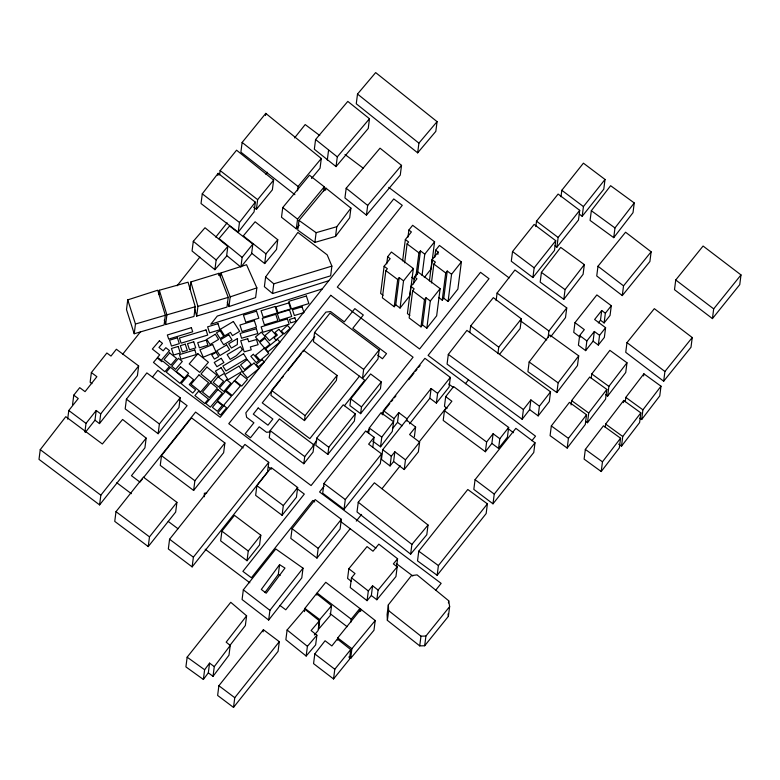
<?xml version="1.0" encoding="UTF-8"?>
<svg xmlns="http://www.w3.org/2000/svg" width="780" height="780" viewBox="0 0 780 780"><rect width="100%" height="100%" fill="white"/><g stroke="black" fill="none" stroke-linecap="round" stroke-linejoin="round"><path stroke-width="1.17" d="M204.331 496.772L204.331 493.252L206.749 493.028M40.248 449.66L39 459.371L99.596 504.894L144.924 447.847L146.162 438.136L122.596 419.455L102.356 443.986L65.793 416.686L40.248 449.66L100.835 495.183L99.596 504.894M67.675 419.133L68.786 410.504L78.254 398.531L73.768 395.158L79.726 387.65L85.049 391.648L96.876 376.691L91.377 372.557L106.87 352.999L110.984 356.07L116.376 349.245L138.655 365.937L137.407 375.648L99.469 423.579L94.975 420.206L96.213 410.494L100.718 413.868L99.469 423.579M72.53 404.869L73.768 395.158M91.377 372.557L90.129 382.268L91.962 383.653M84.903 432.023L86.005 423.394L96.213 410.494M127.745 299.871L126.497 309.582L134.219 333.743L164.093 324.977L165.331 315.266L157.726 290.219L127.745 299.871L135.457 324.031L134.219 333.743M126.418 399.165L125.18 408.876L158.145 433.709L178.961 407.511L180.209 397.8L146.845 372.898L126.418 399.165L159.393 423.998L158.145 433.709M115.996 511.67L114.748 521.381L148.239 546.575L175.666 512.06L176.914 502.349L143.413 477.145L115.996 511.67L149.487 536.874L148.239 546.575M158.769 294.567L159.325 290.248L188.048 282.194L195.253 306.735L194.005 316.446L165.643 324.568L164.268 320.093M165.643 324.568L166.891 314.857L159.325 290.248M161.499 455.656L160.261 465.368L193.625 490.454L223.645 452.683L224.893 442.972L191.519 417.865L161.499 455.656L194.873 480.743L193.625 490.454M193.303 241.293L192.065 251.004L214.9 269.675L226.59 256.142L227.838 246.431L204.994 227.75L193.303 241.293L216.148 259.964L214.9 269.675M189.881 289.497L190.856 281.941L219.034 273.293L228.238 297.365L226.99 307.076L196.687 316.105L194.659 309.114M202.274 193.83L201.025 203.541L238.222 232.186L254.075 211.868L255.323 202.156L218.127 173.335L202.274 193.83L239.47 222.476L238.222 232.186M196.687 316.105L197.925 306.394L190.856 281.941M169.582 539.243L168.334 548.954L192.143 566.885L267.491 472.056L268.739 462.345L244.93 444.415L169.582 539.243L193.381 557.173L192.143 566.885M217.854 175.49L218.127 173.335M219.57 174.886L220.126 170.566L236.564 150.189L273.624 180.102L272.376 189.813L256.406 209.352L253.519 207.119M218.761 275.457L219.034 273.293M220.37 277.251L220.925 272.942L246.548 264.722L256.854 287.878L255.616 297.59L228.959 306.599L227.272 302.24M311.532 178.464L320.053 168.207L321.302 158.496L265.775 113.383L242.131 142.438L240.893 152.149L294.908 194.698M228.959 306.599L230.197 296.887L220.925 272.942M230.032 645.274L245.359 625.521L246.607 615.81L230.753 602.297L187.151 657.179L185.913 666.89L203.375 679.468L208.328 672.847L209.566 663.136L214.276 666.617L213.028 676.328L208.328 672.847M242.141 257.4L219.043 238.563L229.593 226.015L252.837 244.062L242.141 257.4L240.903 267.111L227.038 255.811M265.493 115.547L265.775 113.383M256.406 209.352L257.654 199.641L273.624 180.102M252.837 244.062L251.599 253.773L241.615 266.224M221.9 531.141L220.652 540.852L247.016 560.722L259.574 544.918L260.812 535.207L234.458 515.356L221.9 531.141L248.255 551.011L247.016 560.722M203.375 679.468L204.623 669.757L209.566 663.136M251.492 253.09L264.693 263.562L265.941 253.851L277.768 239.733L255.119 221.783L243.301 235.891L265.941 253.851M265.629 276.959L264.381 286.669L272.532 293.534L330.642 275.818L331.88 266.107L327.2 254.875L297.863 232.43L265.629 276.959L273.77 283.822L331.88 266.107M218.878 685.737L217.63 695.448L233.512 707.411L278.07 651.388L279.308 641.677L263.406 629.694L218.878 685.737L234.761 697.7L233.512 707.411M277.768 239.733L276.529 249.444L264.693 263.562M323.719 191.12L324.275 186.8L309.465 175.217L282.75 207.538L281.502 217.249L296.312 228.842L299.364 225.147M272.532 293.534L273.77 283.822M246.607 615.81L226.171 642.145L230.227 645.489L228.979 655.2L213.028 676.328M243.331 589.826L242.083 599.537L268.661 620.042L301.782 577.883L303.02 568.172L275.808 548.964L243.331 589.826L269.909 610.331L268.661 620.042M256.883 485.648L255.635 495.358L282.077 515.278L296.429 497.221L297.677 487.51L271.216 467.6L256.883 485.648L283.325 505.567L282.077 515.278M271.596 390.429L270.962 395.392L304.463 420.576L336.404 380.386L337.038 375.424L303.537 350.24L271.596 390.429L305.097 415.623L304.463 420.576M297.492 190.798L298.048 186.478L321.302 158.496M270.153 430.609L269.246 437.736L303.81 463.729L313.072 452.078L313.979 444.951L279.415 418.957L270.153 430.609L304.726 456.602L303.81 463.729M296.312 228.842L297.56 219.131L324.275 186.8M298.984 220.389L297.736 230.1L314.876 242.395L335.536 236.418L349.674 217.834L350.922 208.124L325.835 188.078L298.984 220.389L316.115 232.684L336.784 226.707L350.922 208.124M315.578 139.532L314.33 149.243L336.043 166.589L368.248 128.447L369.486 118.736L347.802 101.4L315.578 139.532L337.291 156.877L336.043 166.589M263.133 631.849L263.406 629.694M314.876 242.395L316.115 232.684M327.298 160.076L328.546 150.364M325.562 190.242L325.835 188.078M264.985 592.488L278.333 574.392L279.581 564.681L284.973 568.074L266.185 593.2L261.31 589.446L279.581 564.681M379.139 349.947L363.646 369.437L362.485 378.495L377.978 359.005L379.139 349.947L330.047 313.034L314.564 332.524L313.404 341.591L364.757 380.211L344.516 405.688M292.061 528.703L290.823 538.414L316.953 558.08L340.09 529.006L341.338 519.295L315.188 499.6L292.061 528.703L318.201 548.369L316.953 558.08M335.536 236.418L336.784 226.707M287.108 630.006L285.86 639.717L306.16 656.038L315.637 644.904L316.885 635.193L311.103 630.542L319.371 620.822L304.844 609.151L287.108 630.006L307.408 646.327L306.16 656.038M357.513 94.058L356.265 103.769L417.671 152.851L435.825 131.352L437.073 121.641L375.668 72.589L357.513 94.058L418.909 143.14L417.671 152.851M346.183 188.243L344.935 197.954L366.434 215.134L400.276 175.071L401.524 165.36L380.026 148.18L346.183 188.243L367.682 205.423L366.434 215.134M316.709 438.175L315.802 445.302L327.873 454.379L354.383 421.015L355.29 413.897L343.219 404.82L316.709 438.175L328.79 447.252L327.873 454.379M304.483 611.627L304.892 608.39L316.505 593.668L331.568 605.699L330.32 615.41L318.494 629.294L319.741 619.583L331.568 605.699M323.934 483.502L322.696 493.214L344.038 509.272L380.328 463.593L381.576 453.882L368.638 444.151L374.078 437.287L365.674 430.979L323.934 483.502L345.286 499.561L344.038 509.272M316.816 595.13L317.09 592.975L325.767 582.28L359.882 608.478L359.463 611.715M314.808 653.923L313.56 663.634L333.548 678.961L349.469 659.295L350.717 649.584L337.34 639.015L331.861 645.938L325.075 640.76L314.808 653.923L334.796 669.25L333.548 678.961M319.371 620.822L318.123 630.533L314.369 634.959M350.805 398.892L349.937 405.629L360.613 413.654L380.435 388.713L381.293 381.985L370.617 373.952L350.805 398.892L361.481 406.926L360.613 413.654M410.017 294.518L413.351 268.515L391.414 252.018L387.64 256.766L390.166 258.658L384.121 266.263L380.64 293.456L383.077 295.288M337.457 640.087L337.73 637.933L360.886 609.258L375.209 620.539L373.971 630.25L350.659 658.417L348.767 656.975M384.121 266.263L387.377 268.71L385.846 270.631L382.366 297.823L394.212 306.735L395.743 304.814L399.223 277.622L403.533 280.868L400.052 308.051L395.743 304.814M386.734 263.854L387.64 256.766M396.62 566.329L397.595 558.773L378.827 544.157L373.006 551.226L367.048 546.585L348.835 568.727L347.597 578.438L351.127 581.188M358.254 502.223L357.016 511.933L410.641 554.141L426.796 534.729L428.035 525.018L374.39 482.8L358.254 502.223L411.889 544.43L410.641 554.141M368.589 433.446L369.272 428.054L381.01 412.678L393.529 421.736L381.781 437.102L380.543 446.813L372.84 441.246M348.835 568.727L355.017 573.544L351.478 577.824L350.23 587.535L367.078 600.668L371.348 595.491L372.587 585.78L378.095 590.06L376.847 599.771L371.348 595.491M372.83 446.998L374.078 437.287M350.785 622.401L351.205 619.164L359.882 608.478M394.212 306.735L397.702 279.542L399.223 277.622M350.659 658.417L351.897 648.707L375.209 620.539M382.844 414.882L383.399 410.572L424.924 358.312L450.333 377.413L449.085 387.124L436.371 403.104L429.868 398.229L431.116 388.518L437.609 393.393L436.371 403.104M402.626 260.822L405.346 239.538L411.392 231.933L408.876 230.041L412.649 225.293L434.587 241.79L431.106 268.983L424.31 277.534M404.654 262.831L407.082 243.916L408.613 241.995L405.346 239.538M407.969 237.139L408.876 230.041M360.613 611.413L360.886 609.258M414.375 436.741L415.623 427.031L406.419 420.049L382.707 449.699L381.459 459.41L390.058 465.933L393.607 461.506L394.856 451.796L405.464 459.839L404.225 469.55L393.607 461.506M367.078 600.668L368.326 590.957L372.587 585.78M406.75 421.005L407.023 418.84L398.765 412.62L394.036 418.577L392.291 431.447L380.543 446.813M426.835 328.195L430.316 301.002L426.007 297.765L422.526 324.948L426.835 328.195L436.654 315.841L440.135 288.649L418.197 272.152L414.424 276.9L416.949 278.791L410.904 286.397L407.413 313.589L409.861 315.432M390.058 465.933L391.306 456.222L394.856 451.796M410.904 286.397L414.16 288.853L412.63 290.774L409.149 317.967L420.995 326.869L422.526 324.948M413.517 283.998L414.424 276.9M415.906 276.471L418.928 252.827L420.459 250.897L424.769 254.144L422.048 275.418M392.798 428.288L397.517 422.331L398.765 412.62M417.427 274.54L420.459 250.897M420.995 326.869L424.476 299.686L426.007 297.765M429.409 280.956L432.13 259.681L438.175 252.077L435.659 250.175L439.433 245.437L461.37 261.924L457.88 289.117L448.071 301.47L443.761 298.233L447.242 271.04L451.552 274.277L448.071 301.47M388.352 604.841L387.104 614.552L387.377 620.353L419.728 645.879L424.681 645.762L448.393 616.327L449.641 606.616L448.705 600.775L417.085 574.889L411.44 575.611L388.352 604.841L388.625 610.642L387.377 620.353M431.438 282.965L433.865 264.049L435.396 262.129L432.13 259.681M434.752 257.273L435.659 250.175M397.595 558.773L393.373 563.891L397.176 566.865L395.938 576.576L376.847 599.771M437.873 254.436L438.175 252.077M415.623 427.031L409.598 434.558L419.62 442.143L418.373 451.854L404.225 469.55M438.584 297.414L442.231 300.154L445.712 272.961L447.242 271.04M418.762 551.187L417.524 560.898L437.161 575.289L486.154 513.562L487.402 503.851L467.785 489.489L418.762 551.187L438.399 565.578L437.161 575.289M538.181 415.886L549.315 401.554L550.553 391.843L466.918 330.389L448.315 354.393L447.067 364.104L522.161 419.26L529.639 409.617L530.887 399.906L539.419 406.175L538.181 415.886L529.639 409.617M498.576 448.422L499.814 438.711L493.106 433.729L491.868 443.44L498.576 448.422L507.419 437.141L508.667 427.43L453.599 386.558L445.692 396.64L444.454 406.351L447.096 408.32M445.692 396.64L451.873 401.232L444.454 410.719L443.206 420.43L485.384 451.727L491.868 443.44M419.728 645.879L420.966 636.168L388.625 610.642M424.681 645.762L425.919 636.051L449.641 606.616M469.852 332.407L470.681 325.933L493.331 297.638L521.371 318.864L520.133 328.575L499.756 354.052M448.432 602.93L448.705 600.775M496.119 300.631L497.084 293.075L514.927 269.997L566.748 307.905L565.5 317.616L550.66 336.843M475.069 479.68L473.821 489.392L492.989 503.812L533.764 452.488L535.012 442.777L515.853 428.347L475.069 479.68L494.237 494.101L492.989 503.812M497.913 353.642L498.742 347.168L521.371 318.864M485.384 451.727L486.623 442.016L493.106 433.729M512.538 251.531L511.29 261.241L532.906 277.543L554.492 250.409L555.731 240.698L534.125 224.425L512.538 251.531L534.154 267.832L532.906 277.543M535.831 226.57L536.513 221.169L558.109 194.054L579.716 210.337L578.467 220.048L556.891 247.172L555.019 245.749M529.152 361.978L527.914 371.69L556.871 392.574L577.473 365.566L578.721 355.856L549.764 334.961L529.152 361.978L558.119 382.863L556.871 392.574M522.161 419.26L523.409 409.549L530.887 399.906M541.417 272.376L540.169 282.087L563.813 299.335L583.089 274.326L584.337 264.615L560.693 247.387L541.417 272.376L565.051 289.624L563.813 299.335M560.986 196.765L561.815 190.291L583.411 163.176L605.026 179.468L603.779 189.179L582.192 216.294L579.374 214.168M556.891 247.172L558.139 237.461L579.716 210.337M548.096 337.457L548.935 330.983L566.748 307.905M551.333 425.938L550.085 435.649L567.197 448.071L585.292 424.476L586.541 414.765L569.439 402.353L551.333 425.938L568.435 438.36L567.197 448.071M582.192 216.294L583.44 206.583L605.026 179.468M604.12 322.94L605.358 313.228L601.721 310.508L600.483 320.219L604.12 322.94L610.058 315.422L611.296 305.711L596.866 294.918L574.977 322.647L573.739 332.358L580.271 337.243M591.337 210.717L590.09 220.428L613.733 237.656L633.009 212.667L634.257 202.956L610.623 185.698L591.337 210.717L614.971 227.945L613.733 237.656M574.977 322.647L584.317 329.628L579.657 335.517L578.409 345.228L585.634 350.63L593.092 341.182L594.331 331.471L599.557 335.351L598.318 345.062L593.092 341.182M571.067 404.927L571.623 400.608L589.729 377.003L606.83 389.415L605.582 399.126L587.476 422.721L585.585 421.346M585.634 350.63L586.872 340.918L594.331 331.471M597.977 266.253L596.739 275.964L622.294 295.571L649.896 261.514L651.134 251.803L625.57 232.216L597.977 266.253L623.532 285.86L622.294 295.571M591.23 378.261L591.776 373.942L609.872 350.347L626.983 362.768L625.736 372.479L607.649 396.084L605.748 394.7M587.476 422.721L588.725 413.01L606.83 389.415M585.341 449.407L584.103 459.118L601.224 471.529L619.32 447.925L620.568 438.214L603.447 425.812L585.341 449.407L602.462 461.819L601.224 471.529M601.721 310.508L594.623 319.488L605.602 327.697L604.354 337.409L598.318 345.062M607.649 396.084L608.887 386.373L626.983 362.768M605.212 427.303L605.631 424.066L623.717 400.462L640.838 412.873L639.59 422.584L621.504 446.189L618.647 444.122M626.983 342.615L625.736 352.326L663.673 381.206L691.002 347.246L692.24 337.535L654.322 308.656L626.983 342.615L664.911 371.494L663.673 381.206M623.444 402.616L623.717 400.462M625.258 401.719L625.804 397.4L643.89 373.805L661.001 386.207L659.753 395.918L641.667 419.533L639.766 418.158M621.504 446.189L622.742 436.478L640.838 412.873M643.617 375.96L643.89 373.805M641.667 419.533L642.915 409.822L661.001 386.207M675.743 279.981L674.495 289.692L712.433 318.591L739.752 284.632L741 274.921L703.082 246.031L675.743 279.981L713.681 308.88L712.433 318.591M214.276 666.617L230.227 645.489M558.119 382.863L578.721 355.856M568.435 438.36L586.541 414.765M602.462 461.819L620.568 438.214M565.051 289.624L584.337 264.615M614.971 227.945L634.257 202.956M539.419 406.175L550.553 391.843M239.47 222.476L255.323 202.156M269.909 610.331L303.02 568.172M499.814 438.711L508.667 427.43M85.498 432.178L94.975 420.206M100.718 413.868L138.655 365.937M605.358 313.228L611.296 305.711M598.348 322.91L600.483 320.219M599.557 335.351L605.602 327.697M407.023 418.84L431.116 388.518M345.286 499.561L381.576 453.882M409.549 423.813L429.868 398.229M494.237 494.101L535.012 442.777M438.399 565.578L487.402 503.851M122.509 354.461L140.692 331.558M177.079 285.773L199.816 257.156M215.738 237.12L227.107 222.817M265.765 174.164L267.286 172.253M294.567 137.914L305.185 124.556L319.751 135.515M152.743 376.73L157.814 370.344L220.243 417.29L393.754 198.939L402.265 205.335L337.291 287.099L419.591 348.991L480.519 272.317L489.021 278.704L428.093 355.387L535.519 436.166L531.892 440.719M100.835 495.183L146.162 438.136M159.393 423.998L180.209 397.8M142.204 479.252L139.951 482.089L131.45 475.702L187.102 405.668L179.361 399.808M143.705 477.36L195.585 412.074L243.155 447.954M149.487 536.874L176.914 502.349M194.873 480.743L224.893 442.972M280.303 380.162L262.255 402.87L309.845 438.643L359.453 376.214M281.804 378.271L283.306 376.379M287.82 370.705L301.343 353.671M302.854 351.78L314.876 336.648M403.533 280.868L413.351 268.515M424.769 254.144L434.587 241.79M305.097 415.623L337.038 375.424M193.381 557.173L268.739 462.345M400.052 308.051L409.87 295.698M313.014 445.331L316.768 440.612M304.726 456.602L313.979 444.951M430.316 301.002L440.135 288.649M451.552 274.277L461.37 261.924M442.231 300.154L443.761 298.233M328.79 447.252L355.29 413.897M361.481 406.926L381.293 381.985M283.325 505.567L297.677 487.51M248.255 551.011L260.812 535.207M324.11 486.242L319.576 491.956L441.148 583.372L435.581 590.392M367.175 432.052L369.437 429.195M381.527 413.985L383.038 412.084M384.55 410.183L389.844 403.523M391.355 401.622L392.866 399.721M394.378 397.819L395.889 395.918M408.73 379.753L414.014 373.094M415.526 371.192L417.037 369.291M418.548 367.39L420.059 365.488M534.154 267.832L555.731 240.698M437.609 393.393L450.333 377.413M318.201 548.369L341.338 519.295M350.2 528.713L285.773 609.804L279.942 605.417M356.265 521.079L361.569 514.41M382.034 488.651L400.228 465.757M419.172 441.909L446.462 407.56M465.416 383.711L468.448 379.899M234.761 697.7L279.308 641.677M405.464 459.839L419.62 442.143M713.681 308.88L741 274.921M664.911 371.494L692.24 337.535M623.532 285.86L651.134 251.803M334.796 669.25L350.717 649.584M378.095 590.06L397.176 566.865M411.889 544.43L428.035 525.018M337.291 156.877L369.486 118.736M418.909 143.14L437.073 121.641M367.682 205.423L401.524 165.36M307.408 646.327L316.885 635.193M216.148 259.964L227.838 246.431M230.197 296.887L256.854 287.878M328.78 280.702L217.288 316.066L210.775 324.275L322.257 288.912M197.925 306.394L228.238 297.365M135.457 324.031L165.331 315.266M166.891 314.857L195.253 306.735M269.987 431.964L266.506 432.266L259.214 426.787L250.507 437.746L245.193 433.758L253.9 422.789L246.617 417.31L245.846 412.844L325.884 312.117L330.574 311.542L344.302 321.867L354.832 308.617L363.324 315.013L352.804 328.263L386.539 353.623L382.463 358.751L377.618 355.105M420.966 636.168L425.919 636.051M278.333 574.392L280.127 575.523M187.151 657.179L204.623 669.757M369.272 428.054L381.781 437.102M625.804 397.4L642.915 409.822M591.776 373.942L608.887 386.373M605.631 424.066L622.742 436.478M571.623 400.608L588.725 413.01M497.084 293.075L548.935 330.983M520.299 320.668L546.712 339.982M448.315 354.393L523.409 409.549M444.454 410.719L486.623 442.016M579.657 335.517L586.872 340.918M68.786 410.504L86.005 423.394M561.815 190.291L583.44 206.583M536.513 221.169L558.139 237.461M345.004 154.499L363.46 168.373M388.713 187.366L509.145 277.924M407.082 243.916L418.928 252.827M433.865 264.049L445.712 272.961M411.801 277.27L414.541 279.328M385.846 270.631L397.702 279.542M412.63 290.774L424.476 299.686M448.666 383.965L453.511 387.601M507.702 428.356L513.513 432.724M314.564 332.524L363.646 369.437M383.399 410.572L394.036 418.577M397.517 422.331L402.11 425.792M116.776 482.732L131.342 493.681M168.246 521.43L177.967 528.733M205.159 549.188L249.834 582.777M268.388 466.986L271.303 469.19M296.536 488.221L304.307 494.081L242.892 571.37L251.394 577.765L312.79 500.487L314.74 501.959M340.957 521.752L375.911 548.145M396.308 563.55L412.815 576.01M304.892 608.39L319.741 619.583M470.681 325.933L498.742 347.168M382.707 449.699L391.306 456.222M337.73 637.933L351.897 648.707M317.09 592.975L351.205 619.164M330.057 613.597L347.11 626.701M220.126 170.566L257.654 199.641M351.478 577.824L368.326 590.957M282.75 207.538L297.56 219.131M242.131 142.438L298.048 186.478M448.022 613.996L448.393 616.327M237.49 338.52L237.334 344.565L231.416 348.085L228.667 343.775L237.49 338.52M330.769 295.308L228.774 423.677L311.074 485.56L413.069 357.201L330.769 295.308M258.18 407.989L253.295 414.141L267.969 425.178L272.863 419.026L258.18 407.989M218.098 376.769L213.252 382.473L218.702 386.87L223.548 381.166L218.098 376.769M159.374 340.831L152.353 349.05L159.715 354.871L157.579 357.367L161.226 360.302L169.484 350.62L165.838 347.685L163.166 350.825L158.964 347.441L162.474 343.327L159.374 340.831M169.718 352.921L164.093 359.522L170.937 365.04L176.572 358.439L169.718 352.921M178.483 358.361L171.746 366.259L175.568 369.34L182.305 361.433L178.483 358.361M180.482 366.717L176.348 371.563L184.48 378.125L188.614 373.269L180.482 366.717M197.886 353.75L189.228 363.899L199.758 372.382L208.416 362.232L197.886 353.75M198.958 374.917L191.032 384.218L200.674 391.989L208.601 382.688L198.958 374.917M206.905 367.068L200.986 374.01L210.931 382.024L216.85 375.082L206.905 367.068M198.617 391.219L194.912 395.567L204.73 403.474L208.435 399.136L198.617 391.219M210.61 382.57L202.517 392.057L209.313 397.527L217.396 388.04L210.61 382.57M217.922 389.581L205.959 403.601L210.346 407.14L222.31 393.11L217.922 389.581M226.531 379.694L219.482 387.952L223.821 391.453L230.87 383.185L226.531 379.694M225.43 391.316L217.425 400.696L223.441 405.541L231.445 396.162L225.43 391.316M234.263 380.923L226.073 390.526L232.226 395.479L240.406 385.885L234.263 380.923M240.493 373.893L234.839 380.523L241.712 386.071L247.367 379.431L240.493 373.893M217.347 401.505L212.413 407.296L217.357 411.274L222.29 405.493L217.347 401.505M223.928 405.659L217.805 412.844L220.496 415.009L226.619 407.823L223.928 405.659M157.287 357.971L153.455 362.398L164.882 371.748L169.397 366.532L162.562 360.935L161.87 361.725L157.287 357.971M170.469 367.253L166.257 372.119L179.917 383.302L184.129 378.436L170.469 367.253M188.282 375.365L181.174 383.565L192.777 393.071L195.643 389.766L189.296 384.569L193.537 379.665L188.282 375.365M242.395 349.654L236.35 355.69L230.188 359.365L227.146 354.588L240.474 346.651L242.395 349.654M287.313 325.377L281.287 331.003L284.183 333.918L290.199 328.292L287.313 325.377M261.339 332.192L255.46 336.989L259.389 341.523L265.268 336.726L261.339 332.192M271.586 330.106L265.005 335.478L269.471 340.626L276.052 335.254L271.586 330.106M264.869 338.335L259.779 342.488L264.869 348.358L269.958 344.204L264.869 338.335M278.84 329.316L275.057 332.397L277.368 335.069L273.985 337.828L275.925 340.06L283.091 334.22L278.84 329.316M253.354 354.305L250.828 356.363L256.24 362.602L258.765 360.535L253.354 354.305M247.143 359.59L240.532 364.981L244.52 369.584L251.14 364.192L247.143 359.59M277.446 339.212L265.531 348.933L268.008 351.78L279.923 342.059L277.446 339.212M254.036 363.07L242.648 372.362L247.465 377.91L258.853 368.618L254.036 363.07M262.119 359.58L256.201 364.406L258.277 366.805L264.196 361.969L262.119 359.58M264.264 348.221L255.645 355.192L260.14 360.38L268.759 353.408L264.264 348.221M233.386 321.497L220.418 329.219L224.63 335.839L230.441 332.377L232.499 335.624L239.665 331.363L233.386 321.497M220.106 330.642L216.479 332.806L220.116 338.52L223.743 336.365L220.106 330.642M215.309 334.259L206.739 339.368L210.034 344.526L218.595 339.427L215.309 334.259M228.784 334.776L220.457 339.739L223.655 344.75L231.982 339.797L228.784 334.776M226.639 344.955L216.899 350.756L219.931 355.524L229.681 349.723L226.639 344.955M216.05 352.306L211.721 354.89L214.412 359.112L218.741 356.538L216.05 352.306M221.218 358.322L214.237 362.476L216.918 366.688L223.899 362.534L221.218 358.322M243.545 353.73L222.846 366.054L225.976 370.958L246.665 358.634L243.545 353.73M221.091 367.741L215.416 371.114L218.936 376.652L224.611 373.269L221.091 367.741M239.002 366.132L224.776 374.605L228.062 379.762L242.287 371.29L239.002 366.132M212.657 344.526L199.963 349.84L203.287 357.191L215.982 351.877L212.657 344.526M191.363 327.678L167.339 334.99L168.695 339.095L192.719 331.783L191.363 327.678M256.513 311.191L243.448 315.169L245.778 322.208L258.833 318.23L256.513 311.191M306.365 295.99L288.892 301.314L291.389 308.899L308.87 303.576L306.365 295.99M217.99 323.68L207.617 326.84L209.605 332.875L219.98 329.716L217.99 323.68M275.145 306.481L261.046 310.772L263.182 317.236L277.28 312.946L275.145 306.481M288.746 302.942L275.974 306.832L277.953 312.819L290.726 308.929L288.746 302.942M177.392 337.828L169.562 340.207L171.493 346.047L179.312 343.658L177.392 337.828M206.018 329.93L179.419 338.032L181.116 343.171L207.714 335.069L206.018 329.93M289.517 309.875L277.29 313.599L279.484 320.248L291.71 316.524L289.517 309.875M254.348 320.648L239.928 325.036L242.073 331.539L256.493 327.142L254.348 320.648M275.759 314.32L262.285 318.415L264.401 324.841L277.875 320.736L275.759 314.32M302.065 306.832L292.461 309.757L294.372 315.529L303.966 312.614L302.065 306.832M185.25 344.175L180.316 345.677L182.383 351.936L187.317 350.425L185.25 344.175M178.152 346.466L171.444 348.504L173.599 355.036L180.307 352.999L178.152 346.466M193.742 341.806L187.502 343.707L189.511 349.772L195.751 347.88L193.742 341.806M206.232 340.09L197.691 342.693L199.387 347.822L207.919 345.218L206.232 340.09M287.381 318.903L261.144 326.888L262.918 332.251L289.156 324.265L287.381 318.903M294.898 317.811L289.517 319.449L290.648 322.881L296.029 321.243L294.898 317.811M194.795 349.947L179.458 354.617L180.96 359.19L196.306 354.52L194.795 349.947M256.347 328.77L240.094 333.469L241.585 338.237L257.839 333.528L256.347 328.77M247.748 338.735L240.708 340.772L244.198 351.858L251.238 349.82L250.331 346.944L258.102 344.692L256.474 339.524L248.703 341.767L247.748 338.735"/></g></svg>
